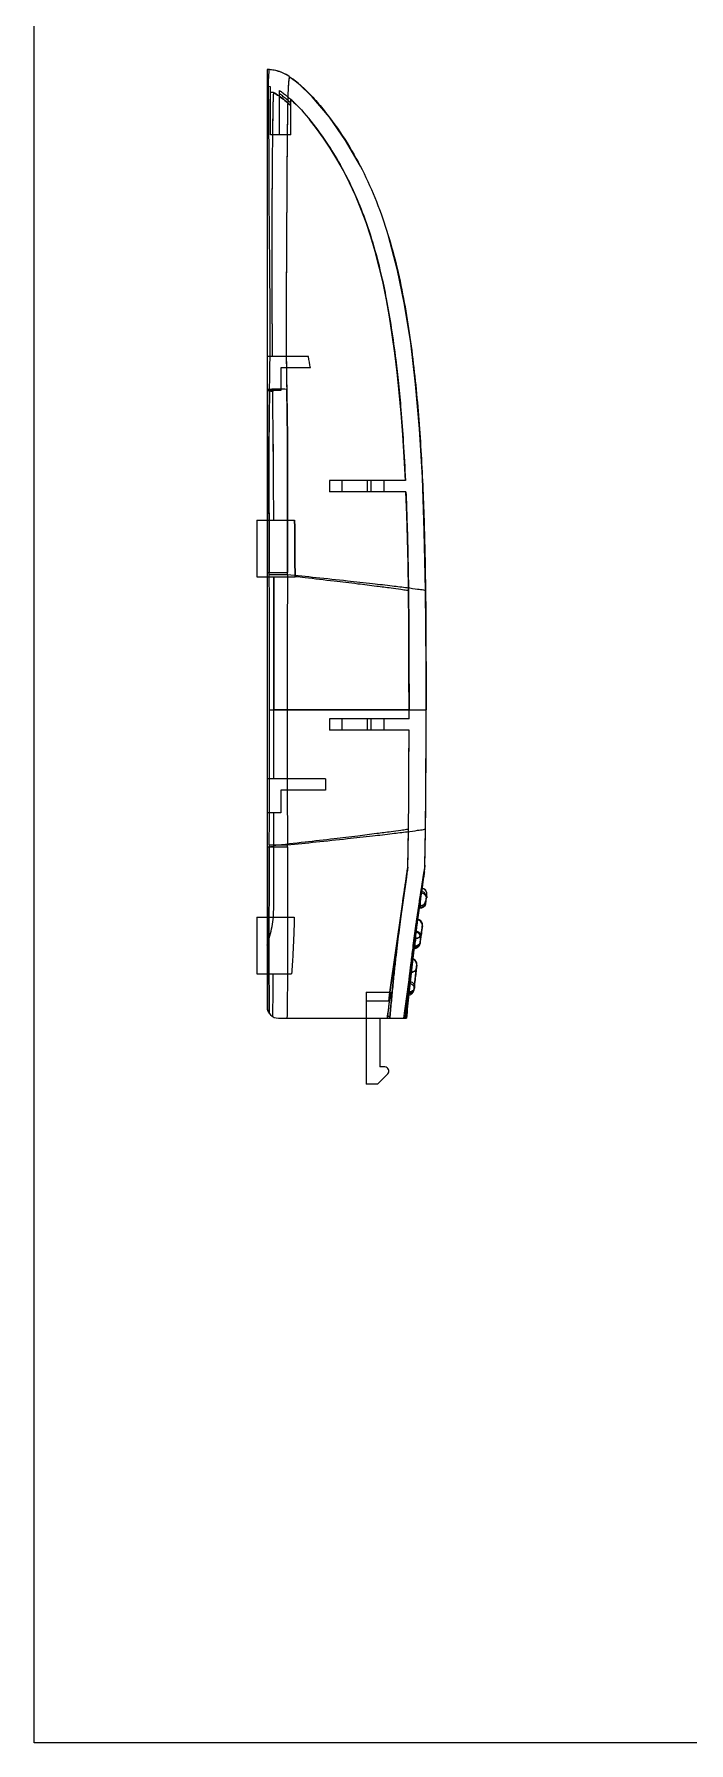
# Model space of a CAD drawing. Header units: inches. Extents: x 67 to 1213, y 469 to 1118.
# Drawn here: x 317.9 to 375.6, y 808.9 to 959.5 of the extents above; entities that cross this region are included whole.
import ezdxf

# ---------------------------------------------------------------- set-up
doc = ezdxf.new("R2010")
doc.units = ezdxf.units.IN
doc.header["$MEASUREMENT"] = 0

msp = doc.modelspace()

# ---------------------------------------------------------------- linework, layer by layer
at = {"color": 7, "linetype": 'Continuous'}
for p, q in [((338.60073, 956.42282), (338.44621, 956.43092)), ((338.44621, 956.43092), (338.44621, 873.79778)), ((338.70188, 956.41605), (338.60072, 956.42282)), ((338.64919, 956.41994), (338.60072, 956.42282)), ((340.38018, 955.82557), (340.71373, 955.58913)), ((340.71364, 955.58919), (341.00871, 955.36219)), ((342.4275, 954.03088), (341.21217, 955.19573)), ((338.74627, 954.91314), (338.44621, 954.92886)), ((338.74627, 950.68739), (338.74627, 954.91314)), ((339.00811, 954.41178), (338.74627, 954.42877)), ((338.74627, 954.42872), (339.00811, 954.41173)), ((339.54627, 950.68739), (339.54627, 954.58063)), ((340.61981, 953.71605), (340.54627, 953.78221)), ((340.54627, 950.68739), (340.54627, 953.78153)), ((340.69382, 953.64828), (340.61688, 953.71871)), ((340.76611, 953.58089), (340.68778, 953.65386)), ((340.83645, 953.51411), (340.75698, 953.58947)), ((340.90697, 953.44596), (340.82346, 953.52654)), ((340.97905, 953.37506), (340.88975, 953.46271)), ((341.05243, 953.30156), (340.95813, 953.39576)), ((341.12716, 953.22536), (341.02817, 953.326)), ((341.20338, 953.14625), (341.09972, 953.25349)), ((340.54627, 950.68739), (338.74627, 950.68739)), ((343.06935, 950.8695), (342.52978, 951.58596)), ((349.91377, 938.84502), (349.13454, 941.75114)), ((350.55967, 935.7144), (349.91282, 938.84908)), ((351.09288, 932.34337), (350.559, 935.71815)), ((342.0783, 931.12451), (338.44621, 931.12451)), ((342.26664, 930.12451), (339.64627, 930.12451)), ((339.64627, 930.12451), (339.64627, 928.12451)), ((338.44621, 928.2931), (338.6646, 928.26487)), ((339.64627, 928.12451), (338.44819, 928.12451)), ((338.4482, 928.12486), (338.93688, 928.05277)), ((338.93594, 928.12451), (338.93688, 928.05264)), ((338.93607, 928.12451), (338.93679, 928.05279)), ((350.63177, 920.19777), (343.94621, 920.19777)), ((343.94621, 920.19777), (343.94621, 919.19777)), ((350.67551, 919.19777), (343.94621, 919.19777)), ((345.03741, 920.19777), (345.03741, 919.19777)), ((347.24621, 920.19777), (347.24621, 919.19777)), ((347.58752, 920.19777), (347.58752, 919.19777)), ((348.74821, 919.19777), (348.74821, 920.19777)), ((350.75085, 917.16641), (350.67551, 919.19776)), ((337.54621, 916.69777), (340.86934, 916.69777)), ((337.54621, 916.69777), (337.54621, 911.69777)), ((350.89913, 910.51341), (350.86236, 912.8307)), ((337.54621, 911.69777), (340.90917, 911.69777)), ((338.44621, 912.09521), (338.6398, 912.07635)), ((338.63972, 912.07606), (340.23452, 912.08118)), ((338.64024, 911.91174), (338.63972, 912.07606)), ((338.64018, 911.91174), (340.23429, 911.91686)), ((340.23433, 911.91686), (340.23452, 912.08118)), ((340.90905, 911.69777), (340.90897, 911.75014)), ((350.94616, 899.19777), (350.94347, 903.82074)), ((338.65955, 899.99775), (352.44621, 899.99777)), ((350.94621, 899.99778), (339.04183, 899.99778)), ((350.94616, 899.19777), (350.94621, 899.99778)), ((343.94621, 899.19777), (343.94621, 898.19777)), ((350.94616, 899.19777), (343.94621, 899.19777)), ((350.94584, 898.19777), (343.94621, 898.19777)), ((345.03741, 899.19777), (345.03741, 898.19777)), ((347.24621, 899.19777), (347.24621, 898.19777)), ((347.58752, 899.19777), (347.58752, 898.19777)), ((348.74821, 898.19777), (348.74821, 899.19777)), ((343.589, 893.89777), (338.44621, 893.89777)), ((339.64627, 892.89777), (339.64627, 890.89777)), ((343.58292, 892.89777), (339.64627, 892.89777)), ((339.64627, 890.89777), (338.44621, 890.89777)), ((350.84085, 886.11659), (350.89913, 889.48214)), ((352.3451, 886.29562), (352.39901, 889.4628)), ((338.44621, 887.90798), (339.03354, 887.96521)), ((338.44621, 887.90033), (338.6398, 887.9192)), ((338.64024, 888.08381), (338.63972, 887.91949)), ((338.63972, 887.91949), (340.23452, 887.91436)), ((338.64018, 888.08381), (340.23429, 888.07869)), ((339.03354, 887.96521), (339.03365, 888.03033)), ((339.03356, 887.96521), (339.03366, 888.03033)), ((340.23452, 887.91436), (340.23429, 888.07869)), ((349.26907, 875.09777), (350.84085, 886.11657)), ((350.30867, 882.35492), (350.78758, 885.7428)), ((350.78758, 885.7428), (350.84019, 886.11193)), ((352.06425, 884.06516), (352.29684, 885.70161)), ((352.34474, 886.28024), (352.3451, 886.29562)), ((350.71654, 885.24552), (349.26844, 875.09777)), ((352.08872, 884.2425), (352.08882, 884.24335)), ((351.67608, 881.28955), (351.89493, 882.86549)), ((351.8703, 882.71278), (351.6943, 881.47754)), ((351.94106, 883.21656), (351.84808, 882.55125)), ((351.87025, 882.7118), (351.84808, 882.55127)), ((351.9417, 882.71317), (351.87036, 882.71317)), ((351.94106, 883.21656), (351.91789, 882.55125)), ((352.40692, 882.91817), (352.5141, 883.68484)), ((352.40703, 882.91809), (352.42111, 883.02296)), ((352.4349, 882.921), (352.40729, 883.12698)), ((352.42111, 883.02296), (352.43729, 883.14691)), ((352.47573, 883.40414), (352.50849, 883.64184)), ((352.47583, 883.6772), (352.51293, 883.40371)), ((352.50849, 883.64184), (352.51496, 883.69136)), ((337.54621, 881.69777), (337.54621, 876.69777)), ((337.54621, 881.69777), (340.83853, 881.69777)), ((350.17199, 881.3622), (350.33695, 882.57668)), ((351.59889, 880.71577), (351.6844, 881.36669)), ((351.69354, 881.4718), (351.6943, 881.47754)), ((351.84129, 882.48792), (351.91195, 882.48792)), ((351.84244, 882.49715), (351.91234, 882.49715)), ((351.91768, 882.54508), (351.84721, 882.54508)), ((351.91789, 882.55125), (351.84808, 882.55125)), ((351.4599, 879.83681), (351.20014, 878.01328)), ((351.35713, 879.02368), (351.45479, 879.7984)), ((351.42955, 879.36926), (351.6272, 880.9368)), ((351.46099, 879.84354), (351.53235, 879.84354)), ((351.93068, 879.49545), (351.95788, 879.6901)), ((351.95694, 879.67164), (351.98409, 879.88312)), ((351.9846, 879.87556), (352.12381, 880.95005)), ((352.12381, 880.95005), (352.0216, 880.23136)), ((352.1215, 880.93333), (352.12282, 880.94302)), ((351.25608, 877.90471), (351.45399, 879.56995)), ((351.34938, 878.95302), (351.41891, 878.95302)), ((351.35711, 879.02362), (351.42172, 879.02362)), ((351.37019, 879.07993), (351.43849, 879.07993)), ((351.44048, 879.13842), (351.37601, 879.13842)), ((351.92131, 879.43027), (351.93068, 879.49545)), ((337.54621, 876.69777), (340.5982, 876.69777)), ((351.03178, 876.83666), (350.45542, 872.79777)), ((351.10366, 876.84149), (351.03262, 876.84149)), ((351.08028, 876.31845), (351.27501, 878.06848)), ((351.19946, 878.00768), (351.20014, 878.01328)), ((351.48439, 876.22994), (351.62535, 877.45421)), ((351.62759, 877.47263), (351.59433, 877.23607)), ((351.62543, 877.45488), (351.62738, 877.47072)), ((351.62706, 877.46811), (351.62805, 877.47585)), ((351.62738, 877.47072), (351.63043, 877.49315)), ((350.90395, 874.61411), (351.0933, 876.43662)), ((351.39841, 875.44527), (351.48439, 876.22994)), ((351.43426, 875.60045), (351.51539, 876.4067)), ((347.17124, 875.09777), (347.17124, 866.99777)), ((347.17124, 875.09777), (349.31636, 875.09777)), ((349.17749, 874.29777), (347.17124, 874.29777)), ((349.1559, 874.29777), (349.26973, 875.09777)), ((349.27038, 875.09777), (349.15624, 874.29777)), ((349.2883, 875.09777), (349.17749, 874.29777)), ((349.29042, 875.09777), (349.17856, 874.29777)), ((350.73088, 872.79777), (350.91144, 874.67813)), ((350.81398, 874.8421), (350.87944, 874.8421)), ((350.82363, 874.9839), (350.88097, 874.9839)), ((350.84974, 874.9733), (350.91282, 874.9733)), ((350.91408, 875.10753), (350.85661, 875.10753)), ((339.44621, 872.79777), (350.73089, 872.79777)), ((348.37136, 872.79777), (348.37136, 868.49777)), ((349.0363, 872.99557), (349.0363, 872.79777)), ((349.25896, 872.93437), (349.26585, 872.99292)), ((349.26585, 872.99292), (349.26021, 872.93245)), ((349.26257, 872.92223), (349.26211, 872.79777)), ((349.06781, 867.89422), (348.17136, 866.99777)), ((348.81781, 868.49777), (348.37136, 868.49777)), ((348.17136, 866.99777), (347.17124, 866.99777))]:
    msp.add_line(p, q, dxfattribs=at)
msp.add_lwpolyline([(317.93187, 1015.51046), (455.83183, 1015.51046), (455.83183, 808.91913), (317.93187, 808.91913)], close=True)
for points in [[(340.1404, 955.97445), (339.91112, 956.09298), (339.6933, 956.18683), (339.46483, 956.26726), (339.21937, 956.33454), (338.9519, 956.38659), (338.64919, 956.41994)], [(340.39377, 955.81701), (340.11529, 955.98848), (339.86045, 956.11638), (339.60825, 956.21885), (339.33535, 956.30514), (339.03903, 956.372), (338.70188, 956.41605)], [(341.21217, 955.19573), (340.95439, 955.4053), (340.67636, 955.61691)], [(346.66097, 947.89897), (345.34705, 950.18338), (343.93224, 952.22301), (342.4275, 954.03088)], [(350.63178, 920.19777), (350.52551, 922.26125), (350.40067, 924.23911), (350.25643, 926.13864), (350.09235, 927.9648), (349.90825, 929.72253), (349.70342, 931.41609), (349.47665, 933.04931), (349.22734, 934.62362), (348.95481, 936.141), (348.65643, 937.60486), (348.32924, 939.0177), (347.97176, 940.37967), (347.58366, 941.68945), (347.16425, 942.94899), (346.712, 944.16271), (346.22646, 945.33165), (345.70851, 946.45419), (345.16304, 947.52323), (344.59597, 948.53464), (344.0091, 949.49243), (343.40755, 950.3941), (342.79356, 951.24188), (342.16824, 952.03965)], [(352.12148, 920.45379), (351.86823, 924.75072), (351.52695, 928.69579), (351.09334, 932.34)], [(352.39901, 910.53275), (352.29488, 915.74119), (352.1214, 920.45552)], [(350.86237, 912.8304), (350.81297, 915.04603), (350.75085, 917.16641)], [(350.94347, 903.82074), (350.92943, 907.32594), (350.89913, 910.51341)], [(352.44621, 899.99777), (352.44346, 903.82779), (352.42938, 907.33943), (352.39901, 910.53275)], [(352.39901, 889.4628), (352.42938, 892.65612), (352.44346, 896.16775), (352.44621, 899.99777)], [(350.89913, 889.48214), (350.9259, 892.15958), (350.94068, 895.06471), (350.94584, 898.19777)], [(352.29691, 885.70212), (352.32902, 885.98809), (352.34466, 886.27696)], [(352.5141, 883.68484), (352.51087, 883.84002), (352.46008, 883.98699), (352.36648, 884.11134), (352.23897, 884.20099), (352.08929, 884.24714)], [(351.91192, 882.48799), (352.08694, 882.51961), (352.23983, 882.6105), (352.35113, 882.74899), (352.40703, 882.91809)], [(351.91768, 882.54508), (352.09256, 882.57666), (352.24526, 882.66734), (352.35673, 882.80584), (352.41277, 882.97515)], [(352.43677, 883.14314), (352.39692, 883.00634), (352.32002, 882.88626), (352.21266, 882.79295), (352.08332, 882.73364), (351.9417, 882.71317)], [(352.51416, 883.68488), (352.51488, 883.69066), (352.51496, 883.69136)], [(350.10833, 880.88533), (350.12187, 880.98815), (350.17695, 881.41172)], [(352.12381, 880.95005), (352.11987, 881.10467), (352.06871, 881.25095), (351.97511, 881.37465), (351.84786, 881.46383), (351.69864, 881.50974)], [(352.02728, 880.27287), (351.98729, 880.13618), (351.91083, 880.01683), (351.80371, 879.92357), (351.67428, 879.86408), (351.53247, 879.8435)], [(352.02081, 880.22493), (352.02529, 880.25921), (352.02666, 880.26918)], [(351.41889, 878.95302), (351.47727, 878.95644), (351.53376, 878.96639), (351.58766, 878.98237), (351.63842, 879.0038), (351.68556, 879.03007), (351.72853, 879.06044), (351.76702, 879.09413), (351.80086, 879.13038), (351.83, 879.16844), (351.85449, 879.20756), (351.87446, 879.24695), (351.8901, 879.28577), (351.9016, 879.32259), (351.90901, 879.35387), (351.91282, 879.37446), (351.91516, 879.38908), (351.92131, 879.43027)], [(351.43849, 879.07992), (351.49656, 879.08331), (351.55281, 879.09317), (351.60656, 879.10902), (351.65721, 879.1303), (351.70428, 879.15642), (351.74725, 879.18665), (351.78579, 879.22023), (351.81971, 879.2564), (351.84896, 879.29442), (351.87358, 879.33355), (351.89367, 879.373), (351.90945, 879.41195), (351.9211, 879.4491), (351.92866, 879.48094), (351.93257, 879.5022), (351.93506, 879.51781), (351.93794, 879.537), (351.94148, 879.56142)], [(351.5978, 877.26394), (351.59658, 877.25633), (351.59252, 877.23532), (351.58076, 877.19088), (351.55829, 877.13252), (351.52433, 877.0705), (351.47932, 877.01087), (351.42333, 876.95644), (351.35651, 876.9096), (351.27993, 876.8731), (351.19501, 876.84945), (351.10377, 876.84107)], [(351.63043, 877.49315), (351.62477, 877.64298), (351.57416, 877.78585), (351.48125, 877.90876), (351.35382, 877.99829), (351.2042, 878.04439)], [(351.51539, 876.4067), (351.61782, 877.37093), (351.63043, 877.49315)], [(350.87944, 874.84211), (350.93739, 874.84548), (350.99325, 874.85523), (351.04643, 874.87081), (351.09646, 874.89166), (351.143, 874.9172), (351.18562, 874.94681), (351.22406, 874.97982), (351.25816, 875.01563), (351.28787, 875.05363), (351.3132, 875.09333), (351.33383, 875.13332), (351.3498, 875.17225), (351.36211, 875.21104), (351.37049, 875.24633), (351.37594, 875.27633), (351.38108, 875.30974), (351.38708, 875.35274), (351.3933, 875.40115), (351.39846, 875.44576)], [(350.91282, 874.9733), (350.99207, 874.97962), (351.06731, 874.99776), (351.13701, 875.02637), (351.19994, 875.06394), (351.25503, 875.10872), (351.30164, 875.15888), (351.33958, 875.21266), (351.36883, 875.26801), (351.38952, 875.32193), (351.40238, 875.36997), (351.40964, 875.40855), (351.41582, 875.44931), (351.42263, 875.49986), (351.42909, 875.5526), (351.43427, 875.60062)], [(349.26042, 872.93243), (349.25997, 872.93451), (349.25947, 872.93445), (349.25896, 872.93437)]]:
    msp.add_lwpolyline(points, dxfattribs=at)
for centre, radius, start, end in [((338.41755, 952.92762), 3.5, 55.8930137, 87.000086), ((294.4466, 921.63814), 48.56717, 10.0632069, 11.2636841), ((294.42243, 921.63448), 48.59159, 10.0624844, 11.2623528), ((-523.00596, 915.46671), 862.03492, 0.08182345, 0.83657323), ((-524.25379, 915.46258), 863.28275, 0.08197907, 0.83559812), ((-3068.06043, 900.43439), 3406.71995, 359.99265667, 0.19303169), ((-3068.06598, 900.43438), 3406.72556, 359.99265648, 0.19303154), ((5355.64654, 900.38175), 5015.42552, 179.86822056, 180.00438647), ((5175.77845, 900.59868), 4835.55736, 179.86588921, 180.00712007), ((-3068.06044, 899.56116), 3406.71996, 359.80696831, 0.00734333), ((-3068.06598, 899.56117), 3406.72555, 359.80696845, 0.00734352), ((5355.6479, 899.6138), 5015.42688, 179.99561357, 180.13177944), ((5175.78458, 899.39687), 4835.56349, 179.99288002, 180.1341107), ((-354.63427, 897.62076), 705.58035, 359.33909859, 0.04685555), ((-15.66029, 894.1471), 366.58911, 358.7447726, 359.270874), ((-18.12811, 894.18566), 370.55721, 358.7799445, 359.2697283), ((-2372.34445, 889.44183), 2711.37842, 359.83638297, 359.96879677), ((-2379.29722, 889.37919), 2718.33125, 359.83814905, 359.97019666), ((347.34606, 886.40282), 5.00019, 351.8817446, 358.7715589), ((352.01822, 883.7476), 0.49989, 351.8966803, 81.8948865), ((326.29599, 886.08356), 25.86618, 352.0301277, 352.4792602), ((351.93998, 883.19779), 0.49972, 269.9604329, 351.8583708), ((609.34885, 847.25033), 259.90519, 171.8810485, 172.041541), ((40.03534, 922.07763), 314.29227, 352.3759451, 352.5767729), ((177.08138, 903.70256), 176.0199, 352.1588457, 352.3858472), ((167.58003, 904.58054), 185.55463, 352.3215151, 352.5313456), ((-436.3722, 883.65591), 775.39729, 359.20734465, 359.48584128), ((-450.20457, 883.81645), 789.23057, 359.20958292, 359.48319829), ((339.44621, 873.79777), 1, 179.9997523, 270), ((1253.25856, 754.41246), 911.96297, 172.39541235, 172.52882401), ((348.81781, 868.14422), 0.35355, 315, 90)]:
    msp.add_arc(centre, radius, start, end, dxfattribs=at)
for points, knots in [([(338.6646, 928.26487), (338.7026, 929.99772), (338.72405, 932.58845), (338.71033, 936.02301), (338.68974, 938.5453), (338.66813, 940.99806), (338.64226, 943.3481), (338.63406, 945.56418), (338.62736, 947.62083), (338.61834, 949.50069), (338.60851, 951.18862), (338.59788, 952.66889), (338.5852, 953.7656), (338.57495, 954.52764), (338.57126, 955.00752), (338.57438, 955.42164), (338.58861, 955.76623), (338.60533, 956.00818), (338.61791, 956.16465), (338.62383, 956.25369), (338.62586, 956.32358), (338.62381, 956.36997), (338.61956, 956.39721), (338.61466, 956.41135), (338.60707, 956.41878), (338.60227, 956.42192), (338.60072, 956.42282)], [0, 0, 0, 0, 0.1846035, 0.275908289, 0.365805845, 0.453250949, 0.537152747, 0.616113665, 0.689277508, 0.756199884, 0.81633213, 0.8690553, 0.913861073, 0.933146026, 0.950224545, 0.964972805, 0.977248645, 0.986949817, 0.990801053, 0.993968671, 0.996451203, 0.998249675, 0.998895778, 0.999393633, 0.99980648, 1, 1, 1, 1]), ([(340.38017, 955.82557), (340.38793, 955.82032), (340.40793, 955.81239), (340.40266, 955.77664), (340.40318, 955.73568), (340.39056, 955.67621), (340.37649, 955.59267), (340.35025, 955.481), (340.34145, 955.33254), (340.32643, 955.16337), (340.31418, 954.95086), (340.29612, 954.69543), (340.28582, 954.38276), (340.27087, 954.03524), (340.26258, 953.60498), (340.25248, 953.11264), (340.24094, 952.51951), (340.23087, 951.80034), (340.21864, 950.85942), (340.20413, 949.64127), (340.1965, 948.18389), (340.1816, 946.60636), (340.17631, 944.9621), (340.16559, 943.25237), (340.15999, 941.51006), (340.15071, 939.86127), (340.13599, 938.29306), (340.13067, 936.74564), (340.11833, 935.16275), (340.1206, 933.58993), (340.12376, 931.99714), (340.14318, 930.21787), (340.16351, 928.96389), (340.17592, 928.26338)], [0, 0, 0, 0, 0.001019503, 0.001940652, 0.003448049, 0.005669114, 0.008426105, 0.012715481, 0.018094736, 0.024566028, 0.031198254, 0.041242342, 0.05241708, 0.06522087, 0.079075704, 0.099221713, 0.118784992, 0.1436009, 0.177452599, 0.221135368, 0.276106349, 0.335971099, 0.392728351, 0.454950316, 0.521938972, 0.582237595, 0.634289896, 0.692517255, 0.750548135, 0.806462408, 0.863589617, 0.92379405, 1, 1, 1, 1]), ([(340.38014, 955.82559), (340.38573, 955.82184), (340.397, 955.81754), (340.40653, 955.80007), (340.40341, 955.77685), (340.40409, 955.74473), (340.39642, 955.70288), (340.38656, 955.65286), (340.37416, 955.59373), (340.36177, 955.52304), (340.34963, 955.43697), (340.33829, 955.33051), (340.32958, 955.19747), (340.31938, 955.03112), (340.30521, 954.82335), (340.29066, 954.56357), (340.27814, 954.23909), (340.26747, 953.83544), (340.25705, 953.33461), (340.24324, 952.71187), (340.23174, 951.93045), (340.22403, 950.96909), (340.20244, 949.8234), (340.19865, 948.50646), (340.18745, 947.06017), (340.1755, 945.514), (340.17095, 943.88318), (340.16284, 942.15618), (340.15129, 940.29926), (340.14081, 938.28354), (340.12072, 936.1227), (340.11966, 933.76553), (340.12685, 931.13991), (340.15934, 929.26908), (340.17592, 928.26341)], [0, 0, 0, 0, 0.000732608, 0.001251488, 0.002023136, 0.003211311, 0.004762056, 0.006620956, 0.008766854, 0.011329077, 0.014427372, 0.018219391, 0.022970725, 0.028926958, 0.036348162, 0.045621455, 0.057226141, 0.071666954, 0.089540194, 0.111712789, 0.139418263, 0.174542741, 0.216281924, 0.264053416, 0.317782752, 0.373598539, 0.43223341, 0.495166014, 0.561444895, 0.634212808, 0.71441776, 0.796485005, 0.890599474, 1, 1, 1, 1]), ([(340.38013, 955.8256), (340.50941, 955.73805), (341.05591, 955.34766), (341.94916, 954.56436), (342.99844, 953.41427), (344.29132, 951.79277), (345.73546, 949.65503), (347.6837, 946.02665), (349.09491, 942.16274), (350.09891, 938.16351), (350.88142, 934.10264), (351.55054, 928.98816), (352.03058, 922.85258), (352.28879, 916.69862), (352.37251, 912.58796), (352.39901, 910.53275)], [0, 0, 0, 0, 0.00966293, 0.041609287, 0.073555644, 0.105502001, 0.169394715, 0.23328743, 0.361072858, 0.424965572, 0.488858286, 0.616643715, 0.744429143, 0.872214571, 1, 1, 1, 1]), ([(339.00811, 954.41178), (339.00241, 954.33854), (338.98995, 954.16919), (338.97502, 953.87358), (338.96249, 953.4866), (338.95175, 952.98274), (338.94125, 952.33416), (338.92964, 951.51479), (338.91691, 950.51814), (338.90388, 949.36039), (338.89277, 948.06923), (338.88267, 946.671), (338.87332, 945.18685), (338.86614, 943.62916), (338.86174, 941.98974), (338.86428, 940.23497), (338.86345, 938.31797), (338.86744, 936.18355), (338.87802, 933.76191), (338.89137, 932.04491), (338.90024, 931.12451)], [0, 0, 0, 0, 0.009462869, 0.02187259, 0.038125256, 0.05933562, 0.086792493, 0.121682525, 0.164893999, 0.215185782, 0.270828671, 0.331221332, 0.395302912, 0.462013682, 0.531877858, 0.606486121, 0.688054179, 0.778816839, 0.881432915, 1, 1, 1, 1]), ([(339.0081, 954.41162), (339.00208, 954.33387), (338.98881, 954.15282), (338.9734, 953.83501), (338.96066, 953.41606), (338.94973, 952.86876), (338.9387, 952.16464), (338.9267, 951.29024), (338.91367, 950.25445), (338.9013, 949.0825), (338.89069, 947.79591), (338.88094, 946.41328), (338.87208, 944.95024), (338.86529, 943.41571), (338.86187, 941.79792), (338.86434, 940.06575), (338.8635, 938.17693), (338.86784, 936.07936), (338.87841, 933.70599), (338.89157, 932.02464), (338.90024, 931.12451)], [0, 0, 0, 0, 0.010044466, 0.023383312, 0.040983205, 0.064036035, 0.093898493, 0.131695518, 0.176684075, 0.227334735, 0.282670598, 0.342423685, 0.405444, 0.471136656, 0.540098551, 0.613841001, 0.694268455, 0.783409279, 0.884042734, 1, 1, 1, 1]), ([(340.54627, 953.23935), (340.37325, 953.40024), (340.033, 953.70054), (339.5186, 954.09219), (339.17321, 954.31307), (339.00811, 954.41178)], [0, 0, 0, 0, 0.365829041, 0.702147768, 1, 1, 1, 1]), ([(339.00811, 954.41173), (339.1742, 954.31243), (339.51973, 954.09142), (340.03402, 953.69964), (340.3734, 953.4001), (340.54627, 953.23935)], [0, 0, 0, 0, 0.29963453, 0.634473567, 1, 1, 1, 1]), ([(339.54627, 954.58063), (339.59033, 954.54971), (339.68298, 954.48303), (339.82819, 954.37458), (339.98762, 954.25112), (340.16158, 954.11143), (340.35018, 953.95398), (340.47942, 953.84128), (340.54627, 953.78153)], [0, 0, 0, 0, 0.126078936, 0.267367962, 0.424525325, 0.598387271, 0.789958231, 1, 1, 1, 1]), ([(340.54627, 953.46047), (340.43343, 953.56508), (340.21341, 953.76175), (339.88035, 954.03441), (339.6576, 954.19838), (339.54627, 954.27523)], [0, 0, 0, 0, 0.357597936, 0.685614377, 1, 1, 1, 1]), ([(340.5463, 953.7807), (341.19049, 953.20619), (342.33894, 951.89001), (343.80582, 949.8713), (344.98396, 947.90429), (345.98345, 945.93377), (346.91964, 943.71469), (347.77678, 941.16942), (348.4502, 938.60736), (348.97764, 936.10257), (349.41241, 933.57211), (349.75626, 931.08421), (350.02831, 928.67446), (350.25566, 926.25073), (350.4669, 923.39849), (350.57987, 921.32285), (350.63178, 920.19777)], [0, 0, 0, 0, 0.072148804, 0.145181587, 0.208526064, 0.263542082, 0.329760293, 0.409657832, 0.48782085, 0.551052784, 0.623566723, 0.702388235, 0.760951461, 0.826258614, 0.90585814, 1, 1, 1, 1]), ([(338.6398, 912.07635), (338.63271, 913.39378), (338.62068, 915.99458), (338.60116, 919.91), (338.60169, 923.98893), (338.63946, 926.78425), (338.6646, 928.26487)], [0, 0, 0, 0, 0.24413882, 0.481962587, 0.725583128, 1, 1, 1, 1]), ([(338.66469, 928.26487), (338.63753, 926.90807), (338.60547, 924.19851), (338.59824, 918.80206), (338.63, 914.76281), (338.63982, 912.07606)], [0, 0, 0, 0, 0.251477658, 0.502120507, 1, 1, 1, 1]), ([(338.6646, 928.26487), (338.92676, 928.27062), (339.43059, 928.27639), (339.93444, 928.27023), (340.17592, 928.26339)], [0, 0, 0, 0, 0.520494341, 1, 1, 1, 1]), ([(338.66469, 928.26488), (338.92719, 928.27064), (339.43098, 928.2764), (339.93479, 928.27023), (340.17592, 928.2634)], [0, 0, 0, 0, 0.521186048, 1, 1, 1, 1]), ([(340.17586, 928.26339), (340.2335, 925.55903), (340.27198, 920.16447), (340.24179, 914.77041), (340.23453, 912.08118)], [0, 0, 0, 0, 0.501459323, 1, 1, 1, 1]), ([(340.23434, 912.08093), (340.23905, 913.25973), (340.24649, 915.49585), (340.25646, 918.70811), (340.25454, 921.76854), (340.23389, 924.92675), (340.19808, 927.1086), (340.17592, 928.26354)], [0, 0, 0, 0, 0.218524975, 0.414530975, 0.595485424, 0.785860098, 1, 1, 1, 1]), ([(350.67551, 919.19778), (350.71064, 918.34943), (350.81367, 915.46003), (350.87273, 912.56117), (350.89913, 910.51341)], [0, 0, 0, 0, 0.293944825, 1, 1, 1, 1]), ([(340.86934, 916.69777), (340.87752, 916.13872), (340.88909, 915.02994), (340.89859, 913.3807), (340.90483, 912.29056), (340.90897, 911.75014)], [0, 0, 0, 0, 0.339005783, 0.672314914, 1, 1, 1, 1]), ([(340.90896, 911.75014), (340.90482, 912.29077), (340.89859, 913.38112), (340.88907, 915.03036), (340.87755, 916.13893), (340.86937, 916.69777)], [0, 0, 0, 0, 0.327811566, 0.661120968, 1, 1, 1, 1]), ([(339.04183, 899.99777), (339.04182, 901.28531), (339.036, 903.87281), (339.03928, 907.77282), (339.03594, 910.38528), (339.03403, 911.69777)], [0, 0, 0, 0, 0.330137243, 0.663463453, 1, 1, 1, 1]), ([(339.03499, 911.69777), (339.0369, 910.38579), (339.03953, 907.77384), (339.03677, 903.87384), (339.04182, 901.28582), (339.04183, 899.99777)], [0, 0, 0, 0, 0.336404997, 0.669732012, 1, 1, 1, 1]), ([(340.23429, 911.91714), (341.07532, 911.83089), (342.83655, 911.65175), (345.33675, 911.39115), (347.57595, 911.14255), (349.33548, 910.93514), (350.66023, 910.77261), (351.5788, 910.65181), (352.11289, 910.57667), (352.34316, 910.54148), (352.39901, 910.53275)], [0, 0, 0, 0, 0.207146534, 0.43375518, 0.615908665, 0.759151039, 0.867854036, 0.942924444, 0.986151392, 1, 1, 1, 1]), ([(340.90882, 911.75014), (341.20177, 911.71663), (342.34735, 911.58571), (344.18984, 911.3743), (346.29312, 911.124), (347.96486, 910.91657), (349.2309, 910.75323), (350.11054, 910.63199), (350.6232, 910.55697), (350.84507, 910.52209), (350.89913, 910.51341)], [0, 0, 0, 0, 0.087871033, 0.343605267, 0.552665984, 0.719072881, 0.845602575, 0.933070924, 0.983684116, 1, 1, 1, 1]), ([(340.90887, 911.75014), (341.20181, 911.71662), (342.34737, 911.58571), (344.18984, 911.3743), (346.29312, 911.124), (347.96486, 910.91657), (349.2309, 910.75323), (350.11057, 910.63199), (350.62323, 910.55697), (350.8451, 910.52208), (350.89913, 910.51341)], [0, 0, 0, 0, 0.087865877, 0.343601557, 0.552663457, 0.719071295, 0.845601705, 0.933070547, 0.983692214, 1, 1, 1, 1]), ([(343.58919, 893.89777), (343.58861, 893.78649), (343.58456, 893.56411), (343.58767, 893.23075), (343.58343, 893.00871), (343.58273, 892.89777)], [0, 0, 0, 0, 0.33384117, 0.667192421, 1, 1, 1, 1]), ([(339.03365, 888.03033), (339.03412, 888.34798), (339.03622, 888.98423), (339.03466, 889.94004), (339.03695, 890.57821), (339.03729, 890.89777)], [0, 0, 0, 0, 0.332333875, 0.665665291, 1, 1, 1, 1]), ([(339.03365, 888.03033), (339.95156, 888.13641), (341.72231, 888.33804), (344.18984, 888.62127), (346.29312, 888.87155), (347.96486, 889.07898), (349.2309, 889.24232), (350.11055, 889.36356), (350.62321, 889.43858), (350.84508, 889.47347), (350.89913, 889.48214)], [0, 0, 0, 0, 0.231884005, 0.447241222, 0.623294047, 0.763427519, 0.869979865, 0.94363813, 0.986262, 1, 1, 1, 1]), ([(340.23429, 888.07841), (341.07532, 888.16466), (342.83655, 888.3438), (345.33675, 888.6044), (347.57595, 888.853), (349.33548, 889.0604), (350.66023, 889.22294), (351.5788, 889.34374), (352.11289, 889.41887), (352.34316, 889.45407), (352.39901, 889.4628)], [0, 0, 0, 0, 0.207146535, 0.43375518, 0.615908665, 0.759151039, 0.867854036, 0.942924444, 0.986151381, 1, 1, 1, 1]), ([(338.63928, 873.20714), (338.6037, 875.66877), (338.59411, 880.57324), (338.63083, 885.47722), (338.63975, 887.91949)], [0, 0, 0, 0, 0.501999038, 1, 1, 1, 1]), ([(338.63975, 887.91949), (338.63083, 885.47723), (338.59411, 880.57325), (338.6037, 875.66878), (338.63927, 873.20714)], [0, 0, 0, 0, 0.49799968, 1, 1, 1, 1]), ([(340.23434, 887.91462), (340.23801, 886.93592), (340.24421, 885.09786), (340.25336, 882.50808), (340.2564, 880.0458), (340.25097, 877.57564), (340.23196, 875.12643), (340.21015, 873.52849), (340.1967, 872.79777)], [0, 0, 0, 0, 0.194223022, 0.364764208, 0.513943443, 0.682862621, 0.854964384, 1, 1, 1, 1]), ([(350.84085, 886.11657), (350.83939, 886.10636), (350.83339, 886.06457), (350.81947, 885.96858), (350.79549, 885.80468), (350.76083, 885.56905), (350.71487, 885.25697), (350.6569, 884.86251), (350.58662, 884.38153), (350.50444, 883.81145), (350.41048, 883.14765), (350.30496, 882.38333), (350.18888, 881.51474), (350.06433, 880.546), (349.93397, 879.48314), (349.79881, 878.32259), (349.66045, 877.06326), (349.52206, 875.71915), (349.38802, 874.32844), (349.3034, 873.39063), (349.26235, 872.92223)], [0, 0, 0, 0, 0.002328075, 0.009529413, 0.021894292, 0.039716109, 0.063289755, 0.093097206, 0.129708726, 0.173009449, 0.223105596, 0.281035584, 0.347166991, 0.420906431, 0.501496865, 0.588871979, 0.684635971, 0.7874595, 0.89386559, 1, 1, 1, 1]), ([(349.26585, 872.99292), (349.27212, 873.06117), (349.28515, 873.204), (349.30554, 873.42779), (349.32768, 873.67003), (349.35141, 873.92787), (349.37652, 874.19824), (349.40304, 874.48089), (349.43161, 874.78166), (349.46329, 875.11059), (349.49919, 875.47758), (349.5403, 875.89023), (349.58735, 876.3527), (349.64096, 876.86746), (349.70181, 877.4369), (349.77082, 878.0647), (349.84924, 878.75644), (349.93874, 879.51868), (350.04063, 880.35374), (350.15316, 881.23978), (350.27067, 882.12913), (350.38434, 882.95881), (350.48655, 883.68626), (350.57433, 884.29892), (350.64823, 884.80588), (350.70929, 885.21938), (350.75783, 885.54717), (350.79407, 885.79388), (350.81892, 885.96442), (350.83325, 886.06343), (350.83937, 886.10619), (350.84085, 886.11657)], [0, 0, 0, 0, 0.015552645, 0.032548414, 0.05099463, 0.070752097, 0.091305095, 0.112614683, 0.135175007, 0.159863334, 0.187603383, 0.218853724, 0.253966956, 0.293092257, 0.336297692, 0.383926085, 0.436413716, 0.494277874, 0.558087043, 0.627314923, 0.696959243, 0.761657881, 0.817351156, 0.863657439, 0.902105989, 0.933610131, 0.95851097, 0.977299756, 0.990196504, 0.997621295, 1, 1, 1, 1]), ([(352.3451, 886.29562), (352.34422, 886.25387), (352.30022, 886.06646), (352.24359, 885.60532), (352.10865, 884.82296), (351.94406, 883.75057), (351.72824, 882.3472), (351.49877, 880.73863), (351.28427, 879.12671), (351.09371, 877.577), (350.91759, 876.04019), (350.74602, 874.41331), (350.64075, 873.32686), (350.58991, 872.79777)], [0, 0, 0, 0, 0.009202619, 0.04207312, 0.10256766, 0.183974596, 0.281209513, 0.415418828, 0.542020619, 0.639526436, 0.759474711, 0.882876008, 1, 1, 1, 1]), ([(352.3451, 886.29562), (352.34602, 886.33874), (352.29872, 885.93913), (352.25052, 885.73796), (352.13431, 884.95265), (351.9967, 884.10427), (351.81591, 882.92591), (351.59878, 881.45662), (351.35946, 879.71468), (351.10749, 877.71011), (350.84401, 875.38851), (350.68062, 873.7038), (350.5933, 872.79777)], [0, 0, 0, 0, 0.009502929, 0.040301587, 0.095550669, 0.156230746, 0.240128243, 0.35404367, 0.485210216, 0.627005892, 0.799421935, 1, 1, 1, 1]), ([(352.29612, 885.6966), (352.2781, 885.57114), (352.21031, 885.10258), (352.06871, 884.13888), (351.8645, 882.70907), (351.62924, 880.97228), (351.38683, 879.04666), (351.15099, 877.01052), (350.92757, 874.91624), (350.78693, 873.50584), (350.71792, 872.79777)], [0, 0, 0, 0, 0.029258072, 0.109283461, 0.224837115, 0.362646574, 0.513841815, 0.672826161, 0.835783533, 1, 1, 1, 1]), ([(350.72071, 872.79777), (350.7891, 873.5057), (350.92847, 874.917), (351.15147, 877.01308), (351.38732, 879.05183), (351.62974, 880.97926), (351.86495, 882.71646), (352.0691, 884.14527), (352.21042, 885.10634), (352.27821, 885.57265), (352.29613, 885.69664)], [0, 0, 0, 0, 0.164174582, 0.327356442, 0.486569593, 0.637917876, 0.775768082, 0.891227263, 0.971081651, 1, 1, 1, 1]), ([(352.08869, 884.24337), (352.09206, 884.26957), (352.06892, 884.10767), (352.05835, 884.03703), (352.0399, 883.91081), (352.03065, 883.84822)], [0, 0, 0, 0, 0.198393929, 0.524721876, 1, 1, 1, 1]), ([(352.04875, 883.95639), (352.0582, 884.02243), (352.07161, 884.11778), (352.08488, 884.21316), (352.08867, 884.24251)], [0, 0, 0, 0, 0.692741713, 1, 1, 1, 1]), ([(351.94686, 883.23553), (351.93505, 883.15144), (351.9118, 882.98845), (351.88554, 882.79049), (351.85441, 882.59482), (351.85515, 882.56224), (351.84223, 882.49555), (351.84244, 882.49715)], [0, 0, 0, 0, 0.341591458, 0.645532601, 0.866005222, 0.993526614, 1, 1, 1, 1]), ([(351.84246, 882.49716), (351.84651, 882.52759), (351.85329, 882.5802), (351.862, 882.64649), (351.86635, 882.68237), (351.86809, 882.69607)], [0, 0, 0, 0, 0.459304449, 0.793384977, 1, 1, 1, 1]), ([(351.91234, 882.49715), (351.91097, 882.46554), (351.92045, 882.66843), (351.92445, 882.7541), (351.93602, 883.00087), (351.94279, 883.15111), (351.94686, 883.23553)], [0, 0, 0, 0, 0.128404293, 0.354525086, 0.656972866, 1, 1, 1, 1]), ([(352.40741, 882.92098), (352.39947, 882.86484), (352.36219, 882.75052), (352.24765, 882.60843), (352.08904, 882.51702), (351.96967, 882.49696), (351.91233, 882.49715)], [0, 0, 0, 0, 0.24051484, 0.49806627, 0.756792714, 1, 1, 1, 1]), ([(351.9178, 882.55125), (351.9222, 882.58068), (351.9285, 882.62337), (351.93658, 882.67856), (351.9394, 882.69876), (351.94233, 882.71841), (351.94019, 882.70289), (351.93955, 882.69806)], [0, 0, 0, 0, 0.50236717, 0.7509676, 0.889469109, 0.917659537, 1, 1, 1, 1]), ([(352.41301, 882.97676), (352.40542, 882.92294), (352.37024, 882.81172), (352.26018, 882.66919), (352.101, 882.57294), (351.97787, 882.55109), (351.91789, 882.55125)], [0, 0, 0, 0, 0.23014598, 0.483516399, 0.746022058, 1, 1, 1, 1]), ([(352.03073, 883.84821), (352.02626, 883.81797), (352.01469, 883.73762), (351.99423, 883.59425), (351.96876, 883.41396), (351.95048, 883.28377), (351.94107, 883.21659)], [0, 0, 0, 0, 0.143749906, 0.381753437, 0.681025905, 1, 1, 1, 1]), ([(352.03075, 883.84819), (352.09523, 883.8391), (352.22113, 883.7962), (352.37053, 883.6673), (352.45902, 883.49298), (352.46737, 883.36267), (352.45858, 883.30021)], [0, 0, 0, 0, 0.254654777, 0.505654076, 0.753352686, 1, 1, 1, 1]), ([(352.47568, 883.40377), (352.4842, 883.46412), (352.47732, 883.59504), (352.38938, 883.77466), (352.23657, 883.90558), (352.1105, 883.94768), (352.04871, 883.9564)], [0, 0, 0, 0, 0.237282566, 0.495877417, 0.757079479, 1, 1, 1, 1]), ([(352.43474, 883.12767), (352.43541, 883.13283), (352.43909, 883.1614), (352.4226, 883.04091), (352.41888, 883.01719), (352.4129, 882.97603)], [0, 0, 0, 0, 0.084653082, 0.323480031, 1, 1, 1, 1]), ([(352.41299, 882.97676), (352.41327, 882.98065), (352.41586, 882.99553), (352.41987, 883.02758), (352.42681, 883.07531), (352.43506, 883.13458), (352.44397, 883.19764), (352.45193, 883.25385), (352.45671, 883.28747), (352.45856, 883.30022)], [0, 0, 0, 0, 0.035752273, 0.138487361, 0.296750028, 0.478648674, 0.688144755, 0.881669585, 1, 1, 1, 1]), ([(352.45857, 883.30019), (352.47329, 883.40166), (352.47712, 883.42576), (352.51617, 883.70123), (352.5131, 883.67703)], [0, 0, 0, 0, 0.807812739, 1, 1, 1, 1]), ([(338.44621, 879.2309), (338.53556, 879.5045), (338.6973, 880.04675), (338.88992, 880.87131), (338.98489, 881.42213), (339.02305, 881.70038)], [0, 0, 0, 0, 0.340085597, 0.668151773, 1, 1, 1, 1]), ([(340.83853, 881.69777), (340.82533, 881.15885), (340.79211, 880.0643), (340.71601, 878.39721), (340.6424, 877.26982), (340.5982, 876.69777)], [0, 0, 0, 0, 0.323043844, 0.656181877, 1, 1, 1, 1]), ([(351.69418, 881.47756), (351.69555, 881.48801), (351.70007, 881.52241), (351.68724, 881.42273), (351.66893, 881.28675), (351.61942, 880.91227), (351.58302, 880.63444), (351.56059, 880.46147)], [0, 0, 0, 0, 0.029064589, 0.04267888, 0.197254603, 0.519106863, 1, 1, 1, 1]), ([(352.11817, 880.90836), (352.12696, 880.96992), (352.12077, 881.10298), (352.03407, 881.28606), (351.88176, 881.41996), (351.75536, 881.46299), (351.69354, 881.47181)], [0, 0, 0, 0, 0.239614359, 0.499273707, 0.759391199, 1, 1, 1, 1]), ([(351.45552, 879.68866), (351.44445, 879.60818), (351.4229, 879.45403), (351.39531, 879.25103), (351.36932, 879.08592), (351.36114, 879.00831), (351.34397, 878.93118), (351.35431, 879.00139), (351.35711, 879.02362)], [0, 0, 0, 0, 0.302105793, 0.575329123, 0.774984297, 0.892751419, 0.916703292, 1, 1, 1, 1]), ([(351.47088, 879.78781), (351.46571, 879.74943), (351.45606, 879.67814), (351.44249, 879.57831), (351.43059, 879.49148), (351.41993, 879.41434), (351.4101, 879.34404), (351.40094, 879.27892), (351.3921, 879.21822), (351.38464, 879.16484), (351.37672, 879.11943), (351.37471, 879.09623), (351.36833, 879.07421), (351.37381, 879.11544), (351.3744, 879.12501), (351.37601, 879.13842)], [0, 0, 0, 0, 0.150432938, 0.279377478, 0.391237433, 0.49079136, 0.581835204, 0.666829085, 0.746490201, 0.819038477, 0.879315645, 0.916887309, 0.924817196, 0.947517931, 1, 1, 1, 1]), ([(351.45479, 879.7984), (351.45591, 879.80704), (351.47221, 879.9036), (351.40243, 879.38116), (351.39457, 879.29314), (351.376, 879.13847)], [0, 0, 0, 0, 0.036455614, 0.348066469, 1, 1, 1, 1]), ([(351.42172, 879.02362), (351.42073, 879.0015), (351.41711, 878.93245), (351.42269, 879.005), (351.42542, 879.08379), (351.43442, 879.24822), (351.44413, 879.45288), (351.45147, 879.60701), (351.45552, 879.68866)], [0, 0, 0, 0, 0.083148927, 0.101624446, 0.219072815, 0.423491347, 0.692944925, 1, 1, 1, 1]), ([(351.5266, 879.80416), (351.51437, 879.71486), (351.47987, 879.45461), (351.44478, 879.19445), (351.42169, 879.02362)], [0, 0, 0, 0, 0.343339535, 1, 1, 1, 1]), ([(351.47088, 879.78781), (351.46749, 879.71058), (351.46099, 879.56408), (351.45252, 879.37003), (351.44465, 879.2094), (351.44201, 879.13518), (351.43709, 879.05952), (351.43977, 879.1197), (351.44048, 879.13842)], [0, 0, 0, 0, 0.304156746, 0.572991508, 0.778949495, 0.900885448, 0.926274296, 1, 1, 1, 1]), ([(351.44069, 879.13842), (351.44927, 879.20465), (351.46511, 879.32647), (351.48692, 879.49295), (351.50454, 879.62703), (351.51647, 879.71775), (351.52379, 879.77422), (351.5275, 879.80281), (351.5303, 879.82545), (351.53156, 879.83483), (351.5327, 879.8457), (351.53089, 879.83376), (351.52961, 879.82441), (351.52779, 879.81136), (351.5268, 879.80416)], [0, 0, 0, 0, 0.266903037, 0.490949736, 0.671252538, 0.80692373, 0.85776227, 0.897213107, 0.925268374, 0.941920377, 0.947163139, 0.953346601, 0.970955717, 1, 1, 1, 1]), ([(352.0216, 880.23136), (352.01352, 880.17476), (351.97605, 880.05973), (351.86146, 879.9167), (351.70308, 879.82454), (351.58389, 879.8041), (351.52671, 879.80416)], [0, 0, 0, 0, 0.241845129, 0.499952958, 0.758126276, 1, 1, 1, 1]), ([(351.9836, 879.8795), (351.99126, 879.93365), (351.98178, 880.05379), (351.88899, 880.21603), (351.73496, 880.33286), (351.61085, 880.37112), (351.54926, 880.37967)], [0, 0, 0, 0, 0.224594276, 0.477514873, 0.744643383, 1, 1, 1, 1]), ([(351.99535, 879.95754), (352.00331, 880.01474), (351.99255, 880.1362), (351.90009, 880.2962), (351.74916, 880.41353), (351.62469, 880.45275), (351.56036, 880.4615)], [0, 0, 0, 0, 0.235915689, 0.479315621, 0.734763595, 1, 1, 1, 1]), ([(351.9169, 879.4084), (351.91588, 879.40042), (351.9122, 879.37038), (351.92222, 879.43512), (351.92856, 879.48116), (351.94356, 879.58638), (351.95812, 879.69179), (351.97195, 879.79262), (351.98022, 879.85382), (351.9836, 879.8795)], [0, 0, 0, 0, 0.046048164, 0.091028099, 0.22470797, 0.421817551, 0.645784103, 0.851724745, 1, 1, 1, 1]), ([(352.0216, 880.23136), (352.01476, 880.17865), (351.99654, 880.03418), (351.96175, 879.75985), (351.93352, 879.53826), (351.9169, 879.4084)], [0, 0, 0, 0, 0.192227613, 0.526565424, 1, 1, 1, 1]), ([(351.93577, 879.53083), (351.93505, 879.52477), (351.93243, 879.50072), (351.93978, 879.55029), (351.94395, 879.57937), (351.95283, 879.64253), (351.96247, 879.71249), (351.97388, 879.79629), (351.98502, 879.87927), (351.99217, 879.9336), (351.99525, 879.95756)], [0, 0, 0, 0, 0.03915385, 0.085237103, 0.183053498, 0.30648306, 0.461442384, 0.648549902, 0.844980764, 1, 1, 1, 1]), ([(351.93585, 879.53082), (351.9551, 879.68786), (351.95962, 879.77747), (352.04164, 880.32904), (352.02222, 880.23615), (352.0216, 880.23136)], [0, 0, 0, 0, 0.646070878, 0.980293249, 1, 1, 1, 1]), ([(352.11817, 880.90836), (352.11001, 880.84623), (352.08715, 880.66947), (352.04239, 880.3265), (352.00545, 880.04571), (351.98358, 879.8795)], [0, 0, 0, 0, 0.181163977, 0.5153103, 1, 1, 1, 1]), ([(351.99535, 879.95758), (352.0067, 880.04653), (352.0278, 880.21104), (352.05707, 880.43725), (352.08114, 880.62204), (352.09781, 880.7495), (352.10828, 880.82999), (352.11396, 880.87371), (352.11823, 880.90689), (352.12079, 880.92671), (352.12223, 880.93831), (352.12264, 880.9414), (352.12302, 880.9448), (352.12193, 880.93706), (352.12093, 880.92926), (352.11916, 880.91595), (352.11817, 880.90842)], [0, 0, 0, 0, 0.261031866, 0.482754605, 0.663941596, 0.803365946, 0.857055775, 0.899977314, 0.932109682, 0.953432002, 0.960032878, 0.963923441, 0.965101253, 0.966639553, 0.977872986, 1, 1, 1, 1]), ([(351.9169, 879.4084), (351.90951, 879.35634), (351.87229, 879.24924), (351.75652, 879.11908), (351.59745, 879.03818), (351.47909, 879.02233), (351.42172, 879.02362)], [0, 0, 0, 0, 0.231341758, 0.484823897, 0.747563167, 1, 1, 1, 1]), ([(351.93585, 879.53082), (351.92879, 879.48029), (351.8938, 879.37499), (351.78257, 879.24231), (351.62268, 879.15532), (351.50047, 879.1373), (351.44048, 879.13842)], [0, 0, 0, 0, 0.222725537, 0.472441187, 0.738060042, 1, 1, 1, 1]), ([(350.82363, 874.98409), (350.84918, 875.22329), (350.89487, 875.64162), (350.95566, 876.17826), (350.9977, 876.54543), (351.01903, 876.73354), (351.02746, 876.80309)], [0, 0, 0, 0, 0.3942816, 0.689708288, 0.885185003, 1, 1, 1, 1]), ([(351.02746, 876.80309), (351.03884, 876.8969), (350.97037, 876.24084), (350.94071, 875.95644), (350.88357, 875.38677), (350.8566, 875.10754)], [0, 0, 0, 0, 0.166353712, 0.506147307, 1, 1, 1, 1]), ([(351.09935, 876.8088), (351.09079, 876.74234), (351.06741, 876.55014), (351.0216, 876.17575), (350.95586, 875.6341), (350.90742, 875.21787), (350.88097, 874.9839)], [0, 0, 0, 0, 0.109384993, 0.316021779, 0.6156694, 1, 1, 1, 1]), ([(350.91392, 875.10754), (350.9291, 875.25509), (350.95671, 875.51935), (351.01297, 876.03568), (351.03482, 876.23239), (351.11218, 876.90977), (351.09919, 876.8088)], [0, 0, 0, 0, 0.260016404, 0.485009555, 0.821543729, 1, 1, 1, 1]), ([(350.95714, 875.87057), (350.98617, 876.14458), (351.03971, 876.63212), (351.1131, 877.26658), (351.16407, 877.70502), (351.19003, 877.93001), (351.19938, 878.0077)], [0, 0, 0, 0, 0.384334749, 0.684101421, 0.890862942, 1, 1, 1, 1]), ([(351.19982, 878.01333), (351.21474, 878.13655), (351.15312, 877.57965), (351.1284, 877.35197), (351.08485, 876.94658), (351.04076, 876.52028), (351.00884, 876.20008), (350.99232, 876.03042)], [0, 0, 0, 0, 0.186770454, 0.334870888, 0.52112877, 0.743514151, 1, 1, 1, 1]), ([(351.59433, 877.23607), (351.58623, 877.17934), (351.54863, 877.06413), (351.43381, 876.92108), (351.27544, 876.82911), (351.15641, 876.80875), (351.09935, 876.8088)], [0, 0, 0, 0, 0.24237958, 0.500694819, 0.758665492, 1, 1, 1, 1]), ([(351.62402, 877.44416), (351.63281, 877.50573), (351.62665, 877.63879), (351.53998, 877.82189), (351.38769, 877.95581), (351.26129, 877.99886), (351.19946, 878.00768)], [0, 0, 0, 0, 0.239619348, 0.49927772, 0.759390596, 1, 1, 1, 1]), ([(351.59433, 877.23607), (351.5852, 877.1609), (351.5586, 876.92752), (351.5064, 876.47242), (351.44155, 875.90181), (351.3968, 875.4891), (351.37657, 875.29824)], [0, 0, 0, 0, 0.116498778, 0.361366373, 0.704725637, 1, 1, 1, 1]), ([(351.62401, 877.44411), (351.61513, 877.371), (351.59081, 877.15925), (351.5431, 876.74659), (351.47458, 876.14955), (351.42425, 875.69082), (351.39684, 875.43307)], [0, 0, 0, 0, 0.109171246, 0.315946002, 0.615772774, 1, 1, 1, 1]), ([(351.40994, 875.43247), (351.42966, 875.63654), (351.46678, 876.01752), (351.53506, 876.64693), (351.55176, 876.86484), (351.6094, 877.32576), (351.59528, 877.24386), (351.59433, 877.23607)], [0, 0, 0, 0, 0.330667415, 0.650870467, 0.887072208, 0.987352385, 1, 1, 1, 1]), ([(351.43248, 875.58589), (351.44809, 875.74664), (351.4765, 876.03472), (351.53454, 876.59782), (351.5572, 876.81328), (351.63748, 877.55502), (351.624, 877.44407)], [0, 0, 0, 0, 0.259380299, 0.484023775, 0.820498217, 1, 1, 1, 1]), ([(350.89099, 875.32658), (350.88253, 875.2628), (350.86774, 875.15096), (350.84219, 874.98834), (350.83247, 874.91515), (350.81138, 874.82261), (350.81524, 874.91928), (350.81992, 874.9491), (350.82363, 874.9839)], [0, 0, 0, 0, 0.304895095, 0.552753323, 0.718011896, 0.775310222, 0.834163878, 1, 1, 1, 1]), ([(350.85661, 875.10753), (350.85348, 875.07506), (350.8498, 875.04642), (350.84658, 874.95435), (350.86954, 875.04521), (350.87775, 875.11747), (350.90321, 875.27709), (350.91714, 875.38684), (350.9252, 875.4495)], [0, 0, 0, 0, 0.158669076, 0.217874737, 0.275904932, 0.443863258, 0.692788531, 1, 1, 1, 1]), ([(350.88097, 874.9839), (350.88043, 874.94911), (350.8798, 874.91994), (350.87901, 874.82281), (350.8821, 874.91416), (350.8835, 874.98675), (350.88739, 875.14993), (350.88968, 875.2624), (350.89099, 875.32658)], [0, 0, 0, 0, 0.166611638, 0.226352505, 0.280773964, 0.44272781, 0.692566649, 1, 1, 1, 1]), ([(351.37657, 875.29824), (351.36988, 875.25385), (351.33145, 875.16043), (351.21344, 875.0537), (351.05493, 874.99119), (350.93844, 874.98132), (350.88097, 874.9839)], [0, 0, 0, 0, 0.211351117, 0.457159523, 0.72911742, 1, 1, 1, 1]), ([(350.89099, 875.32658), (350.89796, 875.37919), (350.91117, 875.48147), (350.92917, 875.6274), (350.94434, 875.75611), (350.95317, 875.83517), (350.95694, 875.8706)], [0, 0, 0, 0, 0.290539624, 0.564514405, 0.8049513, 1, 1, 1, 1]), ([(350.9252, 875.4495), (350.92385, 875.38646), (350.92143, 875.27631), (350.9173, 875.1158), (350.9158, 875.04534), (350.91244, 874.95465), (350.91287, 875.04612), (350.91356, 875.07432), (350.91408, 875.10753)], [0, 0, 0, 0, 0.309769031, 0.560624945, 0.72367646, 0.780148495, 0.836804377, 1, 1, 1, 1]), ([(351.40994, 875.43247), (351.40358, 875.38933), (351.368, 875.29726), (351.25489, 875.18649), (351.09501, 875.11735), (350.97445, 875.10521), (350.91408, 875.10753)], [0, 0, 0, 0, 0.203241088, 0.444337953, 0.718450611, 1, 1, 1, 1]), ([(350.99224, 876.03043), (350.98681, 875.97479), (350.9736, 875.85115), (350.95126, 875.6575), (350.9342, 875.51953), (350.92519, 875.44951)], [0, 0, 0, 0, 0.286818276, 0.637824726, 1, 1, 1, 1]), ([(350.95693, 875.87059), (351.01824, 875.86257), (351.11033, 875.83742), (351.21985, 875.777), (351.29216, 875.71907), (351.34789, 875.65106), (351.38496, 875.57803), (351.4015, 875.50419), (351.40027, 875.45584), (351.39685, 875.4331)], [0, 0, 0, 0, 0.270233287, 0.409465757, 0.544866466, 0.672588012, 0.790963439, 0.899517562, 1, 1, 1, 1]), ([(351.43249, 875.58596), (351.43591, 875.60925), (351.43715, 875.65867), (351.42065, 875.73405), (351.38362, 875.80853), (351.32787, 875.87777), (351.25548, 875.93658), (351.14592, 875.9976), (351.0536, 876.0227), (350.99224, 876.03043)], [0, 0, 0, 0, 0.101937558, 0.211756351, 0.330936064, 0.45885397, 0.593830906, 0.732172517, 1, 1, 1, 1]), ([(351.37657, 875.29824), (351.37588, 875.29171), (351.37302, 875.26398), (351.38275, 875.31883), (351.38601, 875.3466), (351.39221, 875.39237), (351.39547, 875.42019), (351.39685, 875.43311)], [0, 0, 0, 0, 0.112103601, 0.274240022, 0.509811681, 0.778400925, 1, 1, 1, 1]), ([(351.43249, 875.58596), (351.43112, 875.57181), (351.42748, 875.54048), (351.42229, 875.49459), (351.41479, 875.45065), (351.41394, 875.42698), (351.40604, 875.40415), (351.40928, 875.42558), (351.40994, 875.43247)], [0, 0, 0, 0, 0.216776865, 0.478877913, 0.713606519, 0.866034017, 0.894422349, 1, 1, 1, 1]), ([(349.31781, 875.09777), (349.28623, 874.86325), (349.2233, 874.39516), (349.12945, 873.69443), (349.06726, 873.22821), (349.0363, 872.99557)], [0, 0, 0, 0, 0.334714159, 0.668047582, 1, 1, 1, 1]), ([(349.25896, 872.93437), (349.25602, 872.93365), (349.25022, 872.93344), (349.23889, 872.93549), (349.22005, 872.93966), (349.18538, 872.94974), (349.1404, 872.96382), (349.09262, 872.97911), (349.0588, 872.98932), (349.0409, 872.99432), (349.0363, 872.99557)], [0, 0, 0, 0, 0.038130936, 0.075272808, 0.148298484, 0.288551534, 0.542408351, 0.759142843, 0.938341786, 1, 1, 1, 1]), ([(349.03778, 872.99262), (349.04524, 872.99073), (349.06037, 872.98673), (349.08402, 872.98007), (349.10966, 872.97253), (349.13793, 872.96382), (349.1688, 872.95395), (349.20241, 872.94338), (349.23399, 872.93368), (349.25441, 872.92766), (349.26268, 872.92528)], [0, 0, 0, 0, 0.09825958, 0.200059845, 0.31386003, 0.439794364, 0.577917162, 0.728027555, 0.889998897, 1, 1, 1, 1]), ([(349.25808, 872.79777), (349.25842, 872.81301), (349.25875, 872.84327), (349.25921, 872.88817), (349.26009, 872.91781), (349.26042, 872.93243)], [0, 0, 0, 0, 0.339541534, 0.674133172, 1, 1, 1, 1])]:
    msp.add_open_spline(points, degree=3, knots=knots, dxfattribs=at)
for points in [[(350.89913, 910.51341), (350.94429, 907.01059), (350.94621, 903.50209), (350.94621, 899.99777)], [(352.39901, 910.53275), (352.44432, 907.01758), (352.44621, 903.50263), (352.44621, 899.99777)], [(339.03986, 893.89777), (339.04054, 894.91444), (339.04051, 896.94777), (339.04182, 898.98111), (339.04183, 899.99777)], [(352.39901, 889.4628), (352.44432, 892.97796), (352.44621, 896.49292), (352.44621, 899.99777)], [(337.54621, 881.69777), (337.79235, 881.69777), (338.28463, 881.69907), (338.77691, 881.70038), (339.02305, 881.70038)]]:
    msp.add_open_spline(points, degree=3, dxfattribs=at)

doc.saveas('drawing.dxf')
